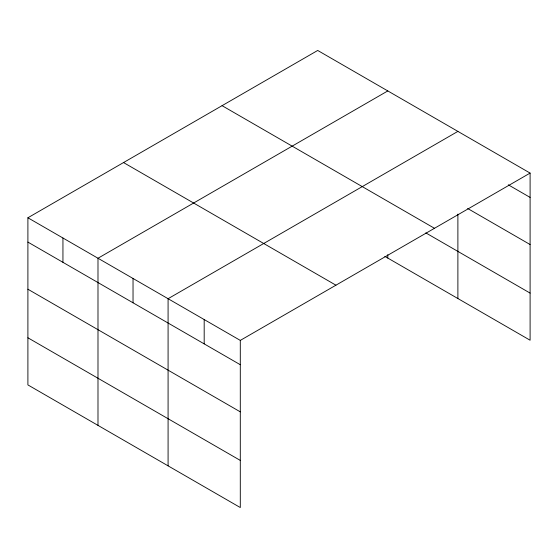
<?xml version="1.0" encoding="UTF-8"?>
<svg xmlns="http://www.w3.org/2000/svg" width="558" height="558" viewBox="0 0 558 558"><rect width="100%" height="100%" fill="white"/><g stroke="black" fill="none" stroke-linecap="round" stroke-linejoin="round"><path stroke-width="0.84" d="M27.9 217.773L240.296 340.401L240.296 507.543L27.9 384.915L27.9 217.773L317.704 50.457L530.1 173.085L530.1 340.227L384.811 256.345M387.796 90.926L97.992 258.242L97.992 425.377M457.888 131.395L168.084 298.711L168.084 465.846M240.296 340.401L530.1 173.085M508.282 184.81L530.1 197.406M467.667 208.49L530.1 244.537M222.07 105.671L434.466 228.299M425.824 232.888L530.1 293.096M123.534 162.559L335.93 285.187M27.9 242.095L240.296 364.723M27.9 289.225L240.296 411.853M27.9 337.785L240.296 460.413M457.888 214.119L457.888 298.53M387.796 254.636L387.796 258.061M204.186 319.56L204.186 343.874M133.034 278.477L133.034 302.799M62.942 238.008L62.942 262.33"/></g></svg>
